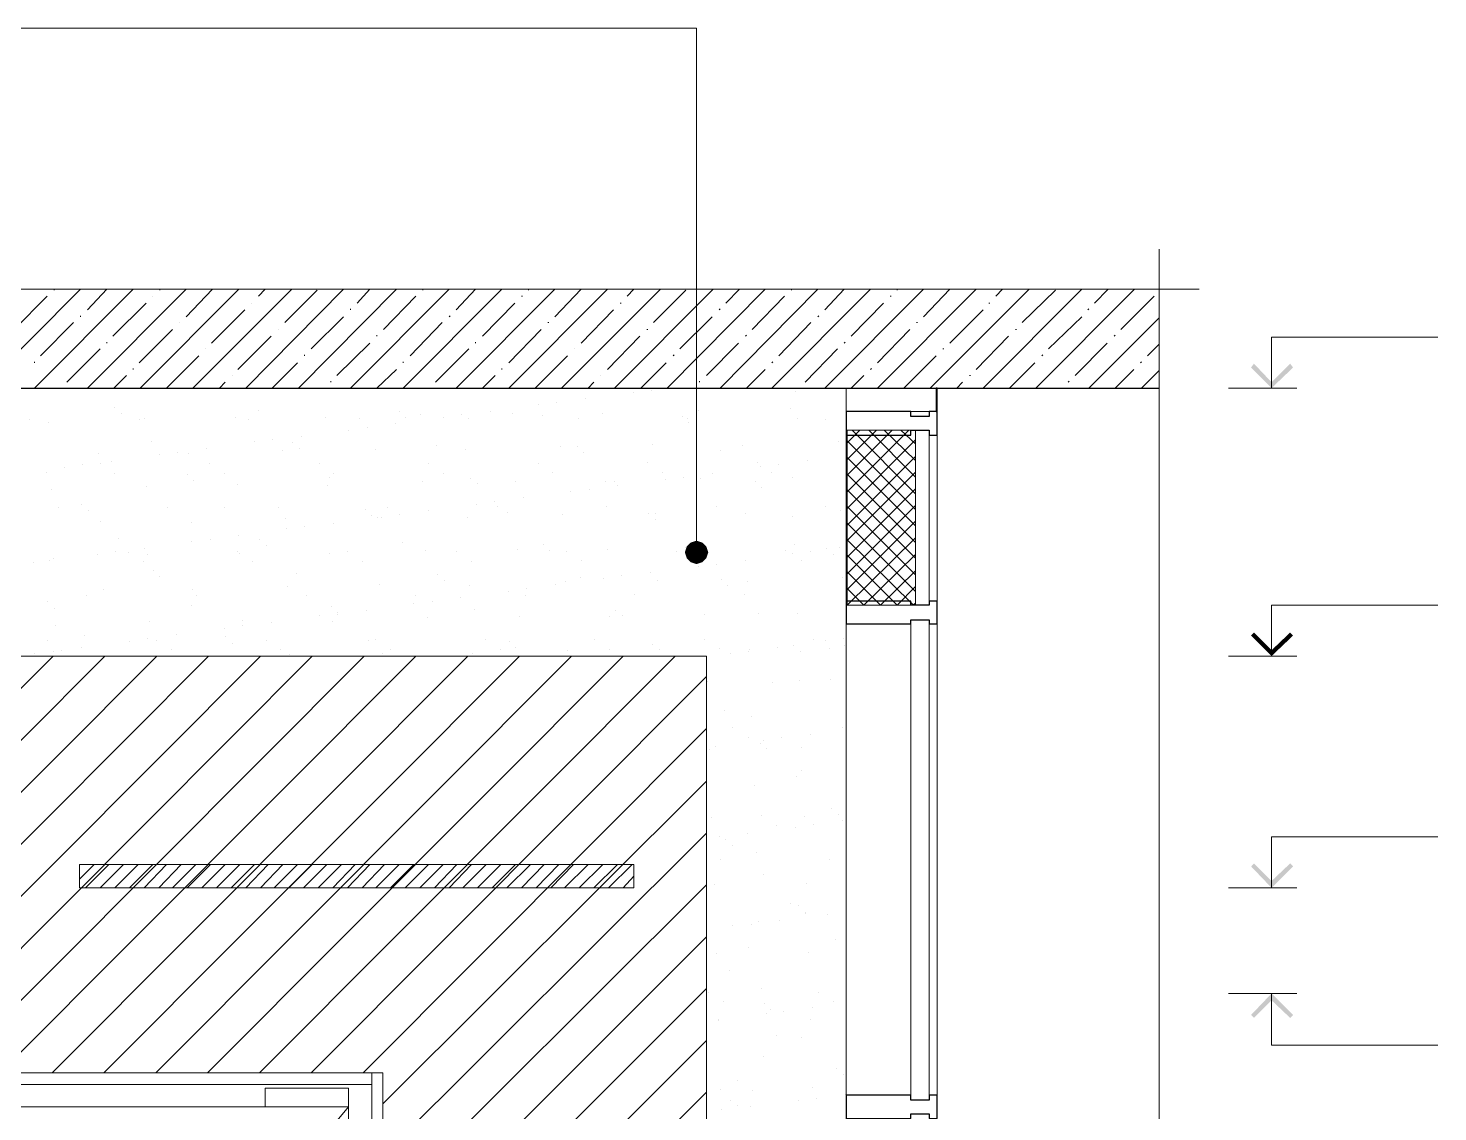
# Model space of a CAD drawing. Header units: millimetres. Extents: x -356862 to 418287, y 0 to 839748.
# Drawn here: x 384501 to 387622, y 762647 to 765046 of the extents above; entities that cross this region are included whole.
import ezdxf

# ---------------------------------------------------------------- set-up
doc = ezdxf.new("R2010")
doc.units = ezdxf.units.MM
doc.layers.add('PDF _Геометрия', color=7, linetype='Continuous', true_color=0xbababa)
doc.layers.add('PDF _Сплошная заливка', color=7, linetype='Continuous', true_color=0xf50000)

msp = doc.modelspace()

# ---------------------------------------------------------------- linework, layer by layer
at = {"layer": 'PDF _Геометрия', "color": 251, "lineweight": 20, "true_color": 0x545454}
msp.add_lwpolyline([(385981.1526, 763911.3212), (385981.1526, 763935.1357), (385981.1526, 765045.7542), (385885.8948, 765045.7542), (380241.8742, 765045.7542)], dxfattribs=at)
at = {"layer": 'PDF _Геометрия', "color": 7, "lineweight": 5}
for points in [[(387093.9361, 764467.713), (387005.1732, 764467.713), (379546.9257, 764467.713), (379510.1216, 764614.9295), (379436.5134, 764318.3315), (379399.7093, 764467.713), (371939.2969, 764467.713), (371850.534, 764467.713)], [(387005.1732, 764556.4759), (387005.1732, 764467.713), (387005.1732, 762242.146), (386857.9567, 762205.3419), (387154.5546, 762131.7336), (387005.1732, 762092.7645), (387005.1732, 759869.3625), (387005.1732, 759780.5996)]]:
    msp.add_lwpolyline(points, dxfattribs=at)
at = {"layer": 'PDF _Геометрия', "color": 7, "lineweight": 30}
msp.add_lwpolyline([(372246.7196, 764467.713), (372246.7196, 764249.0532), (387005.1732, 764249.0532)], dxfattribs=at)
at = {"layer": 'PDF _Геометрия', "color": 8, "lineweight": 9, "true_color": 0x808080}
for points in [[(384398.5752, 764249.0532), (384617.235, 764467.713)], [(384515.4824, 764249.0532), (384734.1422, 764467.713)], [(384558.7814, 764465.548), (384558.7814, 764467.713)], [(384632.3897, 764249.0532), (384851.0495, 764467.713)], [(384632.3897, 764422.2491), (384675.6886, 764467.713)], [(384749.2969, 764249.0532), (384967.9567, 764467.713)], [(384792.5959, 764465.548), (384792.5959, 764467.713)], [(384851.0495, 764407.0944), (384909.5031, 764467.713)], [(384866.2041, 764249.0532), (385084.8639, 764467.713)], [(384983.1113, 764249.0532), (385199.6062, 764467.713)], [(385011.2556, 764452.5584), (385026.4103, 764467.713)], [(385069.7093, 764394.1047), (385141.1526, 764465.548)], [(385100.0185, 764249.0532), (385316.5134, 764467.713)], [(385214.7608, 764249.0532), (385433.4206, 764467.713)], [(385229.9154, 764437.4037), (385258.0598, 764467.713)], [(385331.668, 764249.0532), (385550.3278, 764467.713)], [(385374.967, 764465.548), (385374.967, 764467.713)], [(385448.5752, 764249.0532), (385667.235, 764467.713)], [(385448.5752, 764422.2491), (385491.8742, 764467.713)], [(385565.4824, 764249.0532), (385784.1422, 764467.713)], [(385608.7814, 764465.548), (385608.7814, 764467.713)], [(385667.235, 764407.0944), (385725.6886, 764467.713)], [(385682.3897, 764249.0532), (385901.0495, 764467.713)], [(385799.2969, 764249.0532), (386017.9567, 764467.713)], [(385827.4412, 764452.5584), (385842.5959, 764467.713)], [(385885.8948, 764394.1047), (385957.3381, 764465.548)], [(385916.2041, 764249.0532), (386132.6989, 764467.713)], [(386033.1113, 764249.0532), (386249.6062, 764467.713)], [(386046.101, 764437.4037), (386076.4103, 764467.713)], [(386147.8536, 764249.0532), (386366.5134, 764467.713)], [(386191.1526, 764465.548), (386191.1526, 764467.713)], [(386264.7608, 764249.0532), (386483.4206, 764467.713)], [(386264.7608, 764422.2491), (386308.0598, 764467.713)], [(386381.668, 764249.0532), (386600.3278, 764467.713)], [(386424.967, 764465.548), (386424.967, 764467.713)], [(386483.4206, 764407.0944), (386541.8742, 764467.713)], [(386498.5752, 764249.0532), (386717.235, 764467.713)], [(386615.4824, 764249.0532), (386834.1422, 764467.713)], [(386643.6268, 764452.5584), (386658.7814, 764467.713)], [(386702.0804, 764394.1047), (386775.6886, 764465.548)], [(386732.3897, 764249.0532), (386951.0495, 764467.713)], [(386862.2866, 764437.4037), (386892.5959, 764467.713)], [(384470.0185, 764378.9501), (384543.6268, 764452.5584)], [(384688.6783, 764363.7955), (384762.2866, 764437.4037)], [(384777.4412, 764452.5584), (384777.4412, 764452.5584)], [(384996.101, 764437.4037), (384996.101, 764437.4037)], [(385288.369, 764378.9501), (385359.8123, 764452.5584)], [(385507.0288, 764363.7955), (385578.4721, 764437.4037)], [(385593.6268, 764452.5584), (385595.7917, 764452.5584)], [(385812.2866, 764437.4037), (385814.4515, 764437.4037)], [(386104.5546, 764378.9501), (386175.9979, 764452.5584)], [(386323.2144, 764363.7955), (386394.6577, 764437.4037)], [(386409.8123, 764452.5584), (386411.9773, 764452.5584)], [(386628.4721, 764437.4037), (386630.6371, 764437.4037)], [(386920.7402, 764378.9501), (386994.3484, 764452.5584)], [(384617.235, 764407.0944), (384617.235, 764409.2594)], [(384907.3381, 764348.6408), (384980.9464, 764422.2491)], [(385128.1629, 764335.6511), (385199.6062, 764407.0944)], [(385214.7608, 764422.2491), (385214.7608, 764424.414)], [(385433.4206, 764407.0944), (385435.5855, 764409.2594)], [(385725.6886, 764348.6408), (385797.1319, 764422.2491)], [(385944.3484, 764335.6511), (386015.7917, 764407.0944)], [(386030.9464, 764422.2491), (386033.1113, 764424.414)], [(386249.6062, 764407.0944), (386251.7711, 764409.2594)], [(386541.8742, 764348.6408), (386615.4824, 764422.2491)], [(386760.534, 764335.6511), (386834.1422, 764407.0944)], [(386847.1319, 764422.2491), (386849.2969, 764424.414)], [(386849.2969, 764249.0532), (387005.1732, 764404.9295)], [(384528.4721, 764320.4965), (384602.0804, 764394.1047)], [(384747.1319, 764305.3419), (384820.7402, 764378.9501)], [(384835.8948, 764394.1047), (384835.8948, 764394.1047)], [(385054.5546, 764378.9501), (385054.5546, 764378.9501)], [(385346.8227, 764320.4965), (385418.266, 764394.1047)], [(385565.4824, 764305.3419), (385636.9257, 764378.9501)], [(385652.0804, 764394.1047), (385654.2453, 764394.1047)], [(385870.7402, 764378.9501), (385872.9051, 764378.9501)], [(386163.0082, 764320.4965), (386234.4515, 764394.1047)], [(386381.668, 764305.3419), (386453.1113, 764378.9501)], [(386468.266, 764394.1047), (386470.4309, 764394.1047)], [(386686.9257, 764378.9501), (386689.0907, 764378.9501)], [(384675.6886, 764348.6408), (384675.6886, 764350.8058)], [(384965.7917, 764290.1872), (385039.4, 764363.7955)], [(385184.4515, 764277.1975), (385258.0598, 764348.6408)], [(385273.2144, 764363.7955), (385273.2144, 764365.9604)], [(385491.8742, 764348.6408), (385491.8742, 764350.8058)], [(385784.1422, 764290.1872), (385855.5855, 764363.7955)], [(386002.802, 764277.1975), (386074.2453, 764348.6408)], [(386089.4, 764363.7955), (386091.5649, 764365.9604)], [(386308.0598, 764348.6408), (386310.2247, 764350.8058)], [(386600.3278, 764290.1872), (386671.7711, 764363.7955)], [(386818.9876, 764277.1975), (386890.4309, 764348.6408)], [(386905.5855, 764363.7955), (386907.7505, 764365.9604)], [(386979.1938, 764320.4965), (387005.1732, 764346.4759)], [(384586.9257, 764262.0429), (384660.534, 764335.6511)], [(384807.7505, 764249.0532), (384879.1938, 764320.4965)], [(384894.3484, 764335.6511), (384894.3484, 764335.6511)], [(385113.0082, 764320.4965), (385113.0082, 764322.6614)], [(385403.1113, 764262.0429), (385476.7196, 764335.6511)], [(385623.9361, 764249.0532), (385695.3794, 764320.4965)], [(385710.534, 764335.6511), (385710.534, 764335.6511)], [(385929.1938, 764320.4965), (385931.3587, 764322.6614)], [(386221.4618, 764262.0429), (386292.9051, 764335.6511)], [(386440.1216, 764249.0532), (386511.5649, 764320.4965)], [(386526.7196, 764335.6511), (386528.8845, 764335.6511)], [(386745.3794, 764320.4965), (386747.5443, 764322.6614)], [(384515.4824, 764305.3419), (384515.4824, 764307.5068)], [(384734.1422, 764290.1872), (384734.1422, 764292.3522)], [(385041.5649, 764249.0532), (385097.8536, 764305.3419)], [(385273.2144, 764249.0532), (385316.5134, 764290.1872)], [(385331.668, 764305.3419), (385331.668, 764307.5068)], [(385550.3278, 764290.1872), (385550.3278, 764292.3522)], [(385857.7505, 764249.0532), (385914.0391, 764305.3419)], [(386091.5649, 764249.0532), (386132.6989, 764290.1872)], [(386147.8536, 764305.3419), (386150.0185, 764307.5068)], [(386366.5134, 764290.1872), (386368.6783, 764292.3522)], [(386673.9361, 764249.0532), (386730.2247, 764305.3419)], [(386907.7505, 764249.0532), (386948.8845, 764290.1872)], [(386964.0391, 764305.3419), (386966.2041, 764307.5068)], [(386966.2041, 764249.0532), (387005.1732, 764288.0223)], [(384573.9361, 764249.0532), (384573.9361, 764249.0532)], [(384690.8433, 764249.0532), (384718.9876, 764277.1975)], [(384924.6577, 764249.0532), (384937.6474, 764262.0429)], [(384952.802, 764277.1975), (384952.802, 764277.1975)], [(385171.4618, 764262.0429), (385171.4618, 764264.2078)], [(385390.1216, 764249.0532), (385390.1216, 764249.0532)], [(385507.0288, 764249.0532), (385535.1732, 764277.1975)], [(385740.8433, 764249.0532), (385753.833, 764262.0429)], [(385768.9876, 764277.1975), (385768.9876, 764277.1975)], [(385987.6474, 764262.0429), (385987.6474, 764264.2078)], [(386206.3072, 764249.0532), (386206.3072, 764249.0532)], [(386323.2144, 764249.0532), (386351.3587, 764277.1975)], [(386557.0288, 764249.0532), (386570.0185, 764262.0429)], [(386585.1732, 764277.1975), (386587.3381, 764277.1975)], [(386803.833, 764262.0429), (386805.9979, 764264.2078)], [(386314.5546, 764127.8161), (386342.6989, 764155.9604)], [(386314.5546, 764091.012), (386379.5031, 764155.9604)], [(386314.5546, 764056.3728), (386414.1422, 764155.9604)], [(386314.5546, 764019.5687), (386450.9464, 764155.9604)], [(386466.101, 764015.2388), (386325.3794, 764155.9604)], [(386466.101, 764052.0429), (386362.1835, 764155.9604)], [(386466.101, 764088.847), (386396.8227, 764155.9604)], [(386466.101, 764125.6511), (386433.6268, 764155.9604)], [(386314.5546, 763982.7645), (386466.101, 764134.3109)], [(386466.101, 763980.5996), (386314.5546, 764132.146)], [(386314.5546, 763945.9604), (386466.101, 764097.5068)], [(386466.101, 763943.7955), (386314.5546, 764095.3419)], [(386314.5546, 763911.3212), (386466.101, 764062.8676)], [(386466.101, 763906.9913), (386314.5546, 764058.5377)], [(386314.5546, 763874.5171), (386466.101, 764026.0635)], [(386466.101, 763872.3522), (386314.5546, 764023.8986)], [(386314.5546, 763837.713), (386466.101, 763989.2594)], [(386466.101, 763835.548), (386314.5546, 763987.0944)], [(386314.5546, 763803.0738), (386466.101, 763954.6202)], [(386466.101, 763798.7439), (386314.5546, 763950.2903)], [(386314.5546, 763768.4346), (386466.101, 763917.8161)], [(386461.7711, 763768.4346), (386314.5546, 763913.4862)], [(386314.5546, 763805.2388), (386351.3587, 763768.4346), (386466.101, 763881.012)], [(386314.5546, 763878.847), (386424.967, 763768.4346), (386466.101, 763809.5687)], [(386314.5546, 763842.0429), (386388.1629, 763768.4346), (386466.101, 763844.2078)], [(386316.7196, 763768.4346), (386314.5546, 763770.5996)], [(386459.6062, 763768.4346), (386466.101, 763772.7645)]]:
    msp.add_lwpolyline(points, dxfattribs=at)
at = {"layer": 'PDF _Геометрия', "color": 112, "lineweight": 5, "true_color": 0x00b85c}
for points in [[(387254.1422, 764249.0532), (387254.1422, 764361.6305), (387622.1835, 764361.6305)], [(387158.8845, 764249.0532), (387310.4309, 764249.0532)], [(387254.1422, 763655.8573), (387254.1422, 763768.4346), (387622.1835, 763768.4346)], [(387158.8845, 763655.8573), (387310.4309, 763655.8573)], [(387254.1422, 763142.7645), (387254.1422, 763255.3419), (387622.1835, 763255.3419)], [(387158.8845, 763142.7645), (387310.4309, 763142.7645)], [(387158.8845, 762908.9501), (387310.4309, 762908.9501)], [(387254.1422, 762908.9501), (387254.1422, 762794.2078), (387622.1835, 762794.2078)]]:
    msp.add_lwpolyline(points, dxfattribs=at)
at = {"layer": 'PDF _Геометрия', "color": 24, "lineweight": 18, "true_color": 0xa12502}
msp.add_lwpolyline([(382385.1732, 764249.0532), (386312.3897, 764249.0532), (386312.3897, 760278.5377), (386002.802, 760278.5377), (386002.802, 763655.8573), (382385.1732, 763655.8573)], close=True, dxfattribs=at)
at = {"layer": 'PDF _Геометрия', "color": 7, "lineweight": 25}
for points in [[(386513.7299, 764197.0944), (386513.7299, 764249.0532), (386511.5649, 764249.0532), (386511.5649, 764197.0944)], [(386496.4103, 764197.0944), (386496.4103, 764186.2697), (386455.2763, 764186.2697), (386455.2763, 764197.0944), (386312.3897, 764197.0944), (386312.3897, 764145.1357), (386455.2763, 764145.1357), (386455.2763, 764155.9604), (386496.4103, 764155.9604), (386496.4103, 764145.1357), (386513.7299, 764145.1357), (386513.7299, 764197.0944)], [(386496.4103, 763777.0944), (386496.4103, 763768.4346), (386455.2763, 763768.4346), (386455.2763, 763777.0944), (386312.3897, 763777.0944), (386312.3897, 763727.3006), (386455.2763, 763727.3006), (386455.2763, 763735.9604), (386496.4103, 763735.9604), (386496.4103, 763727.3006), (386513.7299, 763727.3006), (386513.7299, 763777.0944)], [(386496.4103, 762683.7955), (386496.4103, 762672.9707), (386455.2763, 762672.9707), (386455.2763, 762683.7955), (386312.3897, 762683.7955), (386312.3897, 762631.8367), (386455.2763, 762631.8367), (386455.2763, 762642.6614), (386496.4103, 762642.6614), (386496.4103, 762631.8367), (386513.7299, 762631.8367), (386513.7299, 762683.7955)]]:
    msp.add_lwpolyline(points, close=True, dxfattribs=at)
at = {"layer": 'PDF _Геометрия', "color": 24, "lineweight": 18, "true_color": 0xa12502}
for points in [[(385671.5649, 764216.579), (385671.5649, 764216.579)], [(385734.3484, 764225.2388), (385734.3484, 764225.2388)], [(385840.4309, 764240.3934), (385840.4309, 764240.3934)], [(385881.5649, 764244.7233), (385881.5649, 764244.7233)], [(386199.8123, 764242.5584), (386199.8123, 764242.5584)], [(384693.0082, 764205.7542), (384693.0082, 764205.7542)], [(384708.1629, 764192.7645), (384708.1629, 764192.7645)], [(384961.4618, 764184.1047), (384961.4618, 764184.1047)], [(385011.2556, 764199.2594), (385011.2556, 764199.2594)], [(385160.6371, 764184.1047), (385160.6371, 764184.1047)], [(385323.0082, 764197.0944), (385323.0082, 764197.0944)], [(385335.9979, 764184.1047), (385335.9979, 764184.1047)], [(385370.6371, 764190.5996), (385370.6371, 764190.5996)], [(385420.4309, 764184.1047), (385420.4309, 764184.1047)], [(385461.5649, 764190.5996), (385461.5649, 764190.5996)], [(385524.3484, 764197.0944), (385524.3484, 764197.0944)], [(385574.1422, 764192.7645), (385574.1422, 764192.7645)], [(385630.4309, 764212.2491), (385630.4309, 764212.2491)], [(385639.0907, 764188.4346), (385639.0907, 764188.4346)], [(385773.3175, 764192.7645), (385773.3175, 764192.7645)], [(385950.8433, 764186.2697), (385950.8433, 764186.2697)], [(385985.4824, 764199.2594), (385985.4824, 764199.2594)], [(386188.9876, 764203.5893), (386188.9876, 764203.5893)], [(384504.6577, 764179.7748), (384504.6577, 764179.7748)], [(384545.7917, 764173.28), (384545.7917, 764173.28)], [(384747.1319, 764179.7748), (384747.1319, 764179.7748)], [(384757.9567, 764181.9398), (384757.9567, 764181.9398)], [(384989.6062, 764179.7748), (384989.6062, 764179.7748)], [(385210.4309, 764155.9604), (385210.4309, 764155.9604)], [(385234.2453, 764181.9398), (385234.2453, 764181.9398)], [(385251.5649, 764162.4553), (385251.5649, 764162.4553)], [(385314.3484, 764171.1151), (385314.3484, 764171.1151)], [(385476.7196, 764181.9398), (385476.7196, 764181.9398)], [(385719.1938, 764181.9398), (385719.1938, 764181.9398)], [(385961.668, 764181.9398), (385961.668, 764181.9398)], [(385963.833, 764173.28), (385963.833, 764173.28)], [(386204.1422, 764181.9398), (386204.1422, 764181.9398)], [(386266.9257, 764179.7748), (386266.9257, 764179.7748)], [(384775.2763, 764129.981), (384775.2763, 764129.981)], [(385002.5959, 764129.981), (385002.5959, 764129.981)], [(385041.5649, 764134.3109), (385041.5649, 764134.3109)], [(385087.0288, 764127.8161), (385087.0288, 764127.8161)], [(385106.5134, 764142.9707), (385106.5134, 764142.9707)], [(385405.2763, 764121.3212), (385405.2763, 764121.3212)], [(385883.7299, 764123.4862), (385883.7299, 764123.4862)], [(386082.9051, 764121.3212), (386082.9051, 764121.3212)], [(386295.0701, 764129.981), (386295.0701, 764129.981)], [(384656.2041, 764104.0017), (384656.2041, 764104.0017)], [(384792.5959, 764101.8367), (384792.5959, 764101.8367)], [(384831.5649, 764106.1666), (384831.5649, 764106.1666)], [(384855.3794, 764104.0017), (384855.3794, 764104.0017)], [(384896.5134, 764114.8264), (384896.5134, 764114.8264)], [(385065.3794, 764110.4965), (385065.3794, 764110.4965)], [(385102.1835, 764114.8264), (385102.1835, 764114.8264)], [(385271.0495, 764112.6614), (385271.0495, 764112.6614)], [(385470.2247, 764112.6614), (385470.2247, 764112.6614)], [(385680.2247, 764119.1563), (385680.2247, 764119.1563)], [(385717.0288, 764119.1563), (385717.0288, 764119.1563)], [(385730.0185, 764106.1666), (385730.0185, 764106.1666)], [(386033.1113, 764110.4965), (386033.1113, 764110.4965)], [(384541.4618, 764062.8676), (384541.4618, 764062.8676)], [(384582.5959, 764073.6924), (384582.5959, 764073.6924)], [(384621.5649, 764080.1872), (384621.5649, 764080.1872)], [(384660.534, 764082.3522), (384660.534, 764082.3522)], [(384686.5134, 764086.6821), (384686.5134, 764086.6821)], [(384693.0082, 764060.7027), (384693.0082, 764060.7027)], [(384903.0082, 764082.3522), (384903.0082, 764082.3522)], [(384935.4824, 764060.7027), (384935.4824, 764060.7027)], [(385145.4824, 764082.3522), (385145.4824, 764082.3522)], [(385177.9567, 764060.7027), (385177.9567, 764060.7027)], [(385387.9567, 764082.3522), (385387.9567, 764082.3522)], [(385420.4309, 764060.7027), (385420.4309, 764060.7027)], [(385630.4309, 764082.3522), (385630.4309, 764082.3522)], [(385662.9051, 764062.8676), (385662.9051, 764062.8676)], [(385872.9051, 764084.5171), (385872.9051, 764084.5171)], [(385905.3794, 764062.8676), (385905.3794, 764062.8676)], [(386015.7917, 764060.7027), (386015.7917, 764060.7027)], [(386115.3794, 764084.5171), (386115.3794, 764084.5171)], [(386121.8742, 764075.8573), (386121.8742, 764075.8573)], [(386147.8536, 764062.8676), (386147.8536, 764062.8676)], [(386163.0082, 764080.1872), (386163.0082, 764080.1872)], [(386225.7917, 764088.847), (386225.7917, 764088.847)], [(384762.2866, 764030.3934), (384762.2866, 764030.3934)], [(384853.2144, 764058.5377), (384853.2144, 764058.5377)], [(384868.369, 764045.548), (384868.369, 764045.548)], [(384965.7917, 764034.7233), (384965.7917, 764034.7233)], [(385164.967, 764032.5584), (385164.967, 764032.5584)], [(385169.2969, 764052.0429), (385169.2969, 764052.0429)], [(385374.967, 764041.2181), (385374.967, 764041.2181)], [(385481.0495, 764049.8779), (385481.0495, 764049.8779)], [(385496.2041, 764036.8882), (385496.2041, 764036.8882)], [(385580.6371, 764043.3831), (385580.6371, 764043.3831)], [(385779.8123, 764041.2181), (385779.8123, 764041.2181)], [(385799.2969, 764043.3831), (385799.2969, 764043.3831)], [(385805.7917, 764032.5584), (385805.7917, 764032.5584)], [(385911.8742, 764047.713), (385911.8742, 764047.713)], [(385953.0082, 764052.0429), (385953.0082, 764052.0429)], [(385989.8123, 764049.8779), (385989.8123, 764049.8779)], [(386111.0495, 764041.2181), (386111.0495, 764041.2181)], [(386124.0391, 764028.2285), (386124.0391, 764028.2285)], [(386193.3175, 764052.0429), (386193.3175, 764052.0429)], [(384552.2866, 764023.8986), (384552.2866, 764023.8986)], [(385533.0082, 763997.9192), (385533.0082, 763997.9192)], [(385597.9567, 764006.579), (385597.9567, 764006.579)], [(385701.8742, 764019.5687), (385701.8742, 764019.5687)], [(385743.0082, 764023.8986), (385743.0082, 764023.8986)], [(384567.4412, 763984.9295), (384567.4412, 763984.9295)], [(384619.4, 763991.4243), (384619.4, 763991.4243)], [(384634.5546, 763978.4346), (384634.5546, 763978.4346)], [(384809.9154, 763984.9295), (384809.9154, 763984.9295)], [(384935.4824, 763984.9295), (384935.4824, 763984.9295)], [(385054.5546, 763984.9295), (385054.5546, 763984.9295)], [(385247.235, 763980.5996), (385247.235, 763980.5996)], [(385262.3897, 763967.6099), (385262.3897, 763967.6099)], [(385297.0288, 763984.9295), (385297.0288, 763984.9295)], [(385323.0082, 763969.7748), (385323.0082, 763969.7748)], [(385387.9567, 763978.4346), (385387.9567, 763978.4346)], [(385494.0391, 763991.4243), (385494.0391, 763991.4243)], [(385539.5031, 763987.0944), (385539.5031, 763987.0944)], [(385563.3175, 763974.1047), (385563.3175, 763974.1047)], [(385684.5546, 763969.7748), (385684.5546, 763969.7748)], [(385781.9773, 763987.0944), (385781.9773, 763987.0944)], [(385875.0701, 763971.9398), (385875.0701, 763971.9398)], [(385890.2247, 763971.9398), (385890.2247, 763971.9398)], [(386024.4515, 763987.0944), (386024.4515, 763987.0944)], [(386089.4, 763971.9398), (386089.4, 763971.9398)], [(386193.3175, 763965.445), (386193.3175, 763965.445)], [(386266.9257, 763987.0944), (386266.9257, 763987.0944)], [(386299.4, 763978.4346), (386299.4, 763978.4346)], [(384660.534, 763954.6202), (384660.534, 763954.6202)], [(384861.8742, 763952.4553), (384861.8742, 763952.4553)], [(385071.8742, 763961.1151), (385071.8742, 763961.1151)], [(385074.0391, 763937.3006), (385074.0391, 763937.3006)], [(385113.0082, 763941.6305), (385113.0082, 763941.6305)], [(385177.9567, 763950.2903), (385177.9567, 763950.2903)], [(385275.3794, 763963.28), (385275.3794, 763963.28)], [(385284.0391, 763963.28), (385284.0391, 763963.28)], [(385474.5546, 763963.28), (385474.5546, 763963.28)], [(385890.2247, 763958.9501), (385890.2247, 763958.9501)], [(384701.668, 763915.6511), (384701.668, 763915.6511)], [(384864.0391, 763909.1563), (384864.0391, 763909.1563)], [(384905.1732, 763913.4862), (384905.1732, 763913.4862)], [(384967.9567, 763922.146), (384967.9567, 763922.146)], [(385013.4206, 763913.4862), (385013.4206, 763913.4862)], [(385329.5031, 763906.9913), (385329.5031, 763906.9913)], [(384556.6165, 763872.3522), (384556.6165, 763872.3522)], [(384654.0391, 763881.012), (384654.0391, 763881.012)], [(384695.1732, 763887.5068), (384695.1732, 763887.5068)], [(384723.3175, 763885.3419), (384723.3175, 763885.3419)], [(384757.9567, 763894.0017), (384757.9567, 763894.0017)], [(384766.6165, 763881.012), (384766.6165, 763881.012)], [(384965.7917, 763887.5068), (384965.7917, 763887.5068)], [(384970.1216, 763883.1769), (384970.1216, 763883.1769)], [(385028.5752, 763900.4965), (385028.5752, 763900.4965)], [(385169.2969, 763883.1769), (385169.2969, 763883.1769)], [(385208.266, 763887.5068), (385208.266, 763887.5068)], [(385381.4618, 763889.6718), (385381.4618, 763889.6718)], [(385450.7402, 763887.5068), (385450.7402, 763887.5068)], [(385584.967, 763891.8367), (385584.967, 763891.8367)], [(385641.2556, 763902.6614), (385641.2556, 763902.6614)], [(385656.4103, 763889.6718), (385656.4103, 763889.6718)], [(385693.2144, 763887.5068), (385693.2144, 763887.5068)], [(385784.1422, 763891.8367), (385784.1422, 763891.8367)], [(385935.6886, 763887.5068), (385935.6886, 763887.5068)], [(385957.3381, 763896.1666), (385957.3381, 763896.1666)], [(385994.1422, 763900.4965), (385994.1422, 763900.4965)], [(386178.1629, 763889.6718), (386178.1629, 763889.6718)], [(386193.3175, 763883.1769), (386193.3175, 763883.1769)], [(386197.6474, 763902.6614), (386197.6474, 763902.6614)], [(386234.4515, 763887.5068), (386234.4515, 763887.5068)], [(386269.0907, 763894.0017), (386269.0907, 763894.0017)], [(386284.2453, 763881.012), (386284.2453, 763881.012)], [(386297.235, 763896.1666), (386297.235, 763896.1666)], [(384513.3175, 763863.6924), (384513.3175, 763863.6924)], [(384547.9567, 763868.0223), (384547.9567, 763868.0223)], [(384755.7917, 763865.8573), (384755.7917, 763865.8573)], [(384779.6062, 763844.2078), (384779.6062, 763844.2078)], [(384998.266, 763865.8573), (384998.266, 763865.8573)], [(385240.7402, 763865.8573), (385240.7402, 763865.8573)], [(385483.2144, 763865.8573), (385483.2144, 763865.8573)], [(385725.6886, 763868.0223), (385725.6886, 763868.0223)], [(385968.1629, 763868.0223), (385968.1629, 763868.0223)], [(385985.4824, 763855.0326), (385985.4824, 763855.0326)], [(386024.4515, 763859.3625), (386024.4515, 763859.3625)], [(386089.4, 763868.0223), (386089.4, 763868.0223)], [(386212.802, 763868.0223), (386212.802, 763868.0223)], [(384792.5959, 763831.2181), (384792.5959, 763831.2181)], [(385076.2041, 763809.5687), (385076.2041, 763809.5687)], [(385095.6886, 763837.713), (385095.6886, 763837.713)], [(385279.7093, 763813.8986), (385279.7093, 763813.8986)], [(385407.4412, 763835.548), (385407.4412, 763835.548)], [(385422.5959, 763822.5584), (385422.5959, 763822.5584)], [(385478.8845, 763811.7336), (385478.8845, 763811.7336)], [(385669.4, 763813.8986), (385669.4, 763813.8986)], [(385691.0495, 763820.3934), (385691.0495, 763820.3934)], [(385723.5237, 763829.0532), (385723.5237, 763829.0532)], [(385775.4824, 763826.8882), (385775.4824, 763826.8882)], [(385814.4515, 763833.3831), (385814.4515, 763833.3831)], [(385879.4, 763839.8779), (385879.4, 763839.8779)], [(385894.5546, 763822.5584), (385894.5546, 763822.5584)], [(386035.2763, 763824.7233), (386035.2763, 763824.7233)], [(386050.4309, 763811.7336), (386050.4309, 763811.7336)], [(386093.7299, 763820.3934), (386093.7299, 763820.3934)], [(386303.7299, 763829.0532), (386303.7299, 763829.0532)], [(384630.2247, 763790.0841), (384630.2247, 763790.0841)], [(384667.0288, 763803.0738), (384667.0288, 763803.0738)], [(384866.2041, 763803.0738), (384866.2041, 763803.0738)], [(384874.8639, 763790.0841), (384874.8639, 763790.0841)], [(385117.3381, 763790.0841), (385117.3381, 763790.0841)], [(385359.8123, 763790.0841), (385359.8123, 763790.0841)], [(385459.4, 763785.7542), (385459.4, 763785.7542)], [(385565.4824, 763798.7439), (385565.4824, 763798.7439)], [(385602.2866, 763790.0841), (385602.2866, 763790.0841)], [(385604.4515, 763805.2388), (385604.4515, 763805.2388)], [(385844.7608, 763792.2491), (385844.7608, 763792.2491)], [(386087.235, 763792.2491), (386087.235, 763792.2491)], [(384543.6268, 763777.0944), (384543.6268, 763777.0944)], [(384558.7814, 763761.9398), (384558.7814, 763761.9398)], [(384861.8742, 763768.4346), (384861.8742, 763768.4346)], [(385173.6268, 763766.2697), (385173.6268, 763766.2697)], [(385186.6165, 763753.28), (385186.6165, 763753.28)], [(385186.6165, 763748.9501), (385186.6165, 763748.9501)], [(385249.4, 763757.6099), (385249.4, 763757.6099)], [(385355.4824, 763772.7645), (385355.4824, 763772.7645)], [(385396.6165, 763777.0944), (385396.6165, 763777.0944)], [(385489.7093, 763759.7748), (385489.7093, 763759.7748)], [(385801.4618, 763757.6099), (385801.4618, 763757.6099)], [(385998.4721, 763748.9501), (385998.4721, 763748.9501)], [(386117.5443, 763751.1151), (386117.5443, 763751.1151)], [(386204.1422, 763751.1151), (386204.1422, 763751.1151)], [(384560.9464, 763722.9707), (384560.9464, 763722.9707)], [(384770.9464, 763731.6305), (384770.9464, 763731.6305)], [(384935.4824, 763716.4759), (384935.4824, 763716.4759)], [(384976.6165, 763733.7955), (384976.6165, 763733.7955)], [(384976.6165, 763722.9707), (384976.6165, 763722.9707)], [(385039.4, 763729.4656), (385039.4, 763729.4656)], [(385145.4824, 763744.6202), (385145.4824, 763744.6202)], [(385175.7917, 763731.6305), (385175.7917, 763731.6305)], [(385385.7917, 763740.2903), (385385.7917, 763740.2903)], [(385589.2969, 763742.4553), (385589.2969, 763742.4553)], [(385788.4721, 763742.4553), (385788.4721, 763742.4553)], [(385816.6165, 763744.6202), (385816.6165, 763744.6202)], [(384543.6268, 763690.4965), (384543.6268, 763690.4965)], [(384625.8948, 763701.3212), (384625.8948, 763701.3212)], [(384725.4824, 763688.3315), (384725.4824, 763688.3315)], [(384766.6165, 763694.8264), (384766.6165, 763694.8264)], [(384786.101, 763690.4965), (384786.101, 763690.4965)], [(384829.4, 763703.4862), (384829.4, 763703.4862)], [(384937.6474, 763699.1563), (384937.6474, 763699.1563)], [(385028.5752, 763690.4965), (385028.5752, 763690.4965)], [(385255.8948, 763690.4965), (385255.8948, 763690.4965)], [(385271.0495, 763692.6614), (385271.0495, 763692.6614)], [(385513.5237, 763692.6614), (385513.5237, 763692.6614)], [(385567.6474, 763688.3315), (385567.6474, 763688.3315)], [(385755.9979, 763692.6614), (385755.9979, 763692.6614)], [(385998.4721, 763692.6614), (385998.4721, 763692.6614)], [(386240.9464, 763692.6614), (386240.9464, 763692.6614)], [(386266.9257, 763690.4965), (386266.9257, 763690.4965)], [(386305.8948, 763694.8264), (386305.8948, 763694.8264)], [(384515.4824, 763662.3522), (384515.4824, 763662.3522)], [(384556.6165, 763666.6821), (384556.6165, 763666.6821)], [(384576.101, 763668.847), (384576.101, 763668.847)], [(384619.4, 763675.3419), (384619.4, 763675.3419)], [(384818.5752, 763671.012), (384818.5752, 763671.012)], [(384952.802, 763684.0017), (384952.802, 763684.0017)], [(385061.0495, 763671.012), (385061.0495, 763671.012)], [(385080.534, 763660.1872), (385080.534, 763660.1872)], [(385286.2041, 763662.3522), (385286.2041, 763662.3522)], [(385303.5237, 763671.012), (385303.5237, 763671.012)], [(385485.3794, 763662.3522), (385485.3794, 763662.3522)], [(385545.9979, 763671.012), (385545.9979, 763671.012)], [(385580.6371, 763675.3419), (385580.6371, 763675.3419)], [(385695.3794, 763668.847), (385695.3794, 763668.847)], [(385788.4721, 763671.012), (385788.4721, 763671.012)], [(385883.7299, 763681.8367), (385883.7299, 763681.8367)], [(385898.8845, 763671.012), (385898.8845, 763671.012)], [(386030.9464, 763673.1769), (386030.9464, 763673.1769)], [(386056.9257, 763662.3522), (386056.9257, 763662.3522)], [(386095.8948, 763666.6821), (386095.8948, 763666.6821)], [(386098.0598, 763671.012), (386098.0598, 763671.012)], [(386160.8433, 763675.3419), (386160.8433, 763675.3419)], [(386195.4824, 763679.6718), (386195.4824, 763679.6718)], [(386210.6371, 763666.6821), (386210.6371, 763666.6821)], [(386275.5855, 763673.1769), (386275.5855, 763673.1769)], [(386308.0598, 763679.6718), (386308.0598, 763679.6718)], [(386004.967, 763599.5687), (386004.967, 763599.5687)], [(386150.0185, 763597.4037), (386150.0185, 763597.4037)], [(386208.4721, 763601.7336), (386208.4721, 763601.7336)], [(386277.7505, 763603.8986), (386277.7505, 763603.8986)], [(386043.9361, 763534.6202), (386043.9361, 763534.6202)], [(386061.2556, 763497.8161), (386061.2556, 763497.8161)], [(386102.3897, 763521.6305), (386102.3897, 763521.6305)], [(386303.7299, 763497.8161), (386303.7299, 763497.8161)], [(386095.8948, 763476.1666), (386095.8948, 763476.1666)], [(386128.369, 763469.6718), (386128.369, 763469.6718)], [(386169.5031, 763476.1666), (386169.5031, 763476.1666)], [(386232.2866, 763482.6614), (386232.2866, 763482.6614)], [(386009.2969, 763448.0223), (386009.2969, 763448.0223)], [(386022.2866, 763456.6821), (386022.2866, 763456.6821)], [(386121.8742, 763463.1769), (386121.8742, 763463.1769)], [(386134.8639, 763450.1872), (386134.8639, 763450.1872)], [(386212.802, 763452.3522), (386212.802, 763452.3522)], [(386201.9773, 763389.5687), (386201.9773, 763389.5687)], [(386212.802, 763402.5584), (386212.802, 763402.5584)], [(386108.8845, 763370.0841), (386108.8845, 763370.0841)], [(386279.9154, 763318.1254), (386279.9154, 763318.1254)], [(386013.6268, 763298.6408), (386013.6268, 763298.6408)], [(386124.0391, 763302.9707), (386124.0391, 763302.9707)], [(386158.6783, 763281.3212), (386158.6783, 763281.3212)], [(386219.2969, 763300.8058), (386219.2969, 763300.8058)], [(386240.9464, 763283.4862), (386240.9464, 763283.4862)], [(386295.0701, 763305.1357), (386295.0701, 763305.1357)], [(386303.7299, 763292.146), (386303.7299, 763292.146)], [(386030.9464, 763255.3419), (386030.9464, 763255.3419)], [(386046.101, 763248.847), (386046.101, 763248.847)], [(386093.7299, 763264.0017), (386093.7299, 763264.0017)], [(386199.8123, 763276.9913), (386199.8123, 763276.9913)], [(386061.2556, 763235.8573), (386061.2556, 763235.8573)], [(386113.2144, 763220.7027), (386113.2144, 763220.7027)], [(386033.1113, 763205.548), (386033.1113, 763205.548)], [(386275.5855, 763205.548), (386275.5855, 763205.548)], [(386128.369, 763173.0738), (386128.369, 763173.0738)], [(386020.1216, 763149.2594), (386020.1216, 763149.2594)], [(386223.6268, 763151.4243), (386223.6268, 763151.4243)], [(386188.9876, 763108.1254), (386188.9876, 763108.1254)], [(386206.3072, 763103.7955), (386206.3072, 763103.7955)], [(386102.3897, 763062.6614), (386102.3897, 763062.6614)], [(386117.5443, 763069.1563), (386117.5443, 763069.1563)], [(386165.1732, 763071.3212), (386165.1732, 763071.3212)], [(386221.4618, 763088.6408), (386221.4618, 763088.6408)], [(386221.4618, 763086.4759), (386221.4618, 763086.4759)], [(386271.2556, 763084.3109), (386271.2556, 763084.3109)], [(386312.3897, 763090.8058), (386312.3897, 763090.8058)], [(386061.2556, 763058.3315), (386061.2556, 763058.3315)], [(386095.8948, 763010.7027), (386095.8948, 763010.7027)], [(386227.9567, 762999.8779), (386227.9567, 762999.8779)], [(386288.5752, 763028.0223), (386288.5752, 763028.0223)], [(386024.4515, 762997.713), (386024.4515, 762997.713)], [(386054.7608, 762958.7439), (386054.7608, 762958.7439)], [(386007.1319, 762911.1151), (386007.1319, 762911.1151)], [(386124.0391, 762919.7748), (386124.0391, 762919.7748)], [(386251.7711, 762911.1151), (386251.7711, 762911.1151)], [(386041.7711, 762891.6305), (386041.7711, 762891.6305)], [(386130.534, 762887.3006), (386130.534, 762887.3006)], [(386145.6886, 762874.3109), (386145.6886, 762874.3109)], [(386238.7814, 762878.6408), (386238.7814, 762878.6408)], [(386284.2453, 762891.6305), (386284.2453, 762891.6305)], [(386028.7814, 762850.4965), (386028.7814, 762850.4965)], [(386028.7814, 762848.3315), (386028.7814, 762848.3315)], [(386134.8639, 762865.6511), (386134.8639, 762865.6511)], [(386173.833, 762869.981), (386173.833, 762869.981)], [(386232.2866, 762850.4965), (386232.2866, 762850.4965)], [(386158.6783, 762815.8573), (386158.6783, 762815.8573)], [(386212.802, 762811.5274), (386212.802, 762811.5274)], [(386128.369, 762770.3934), (386128.369, 762770.3934)], [(386290.7402, 762742.2491), (386290.7402, 762742.2491)], [(386305.8948, 762729.2594), (386305.8948, 762729.2594)], [(386033.1113, 762696.7852), (386033.1113, 762696.7852)], [(386072.0804, 762716.2697), (386072.0804, 762716.2697)], [(386104.5546, 762694.6202), (386104.5546, 762694.6202)], [(386238.7814, 762701.1151), (386238.7814, 762701.1151)], [(386310.2247, 762685.9604), (386310.2247, 762685.9604)], [(386056.9257, 762672.9707), (386056.9257, 762672.9707)], [(386072.0804, 762659.981), (386072.0804, 762659.981)], [(386100.2247, 762657.8161), (386100.2247, 762657.8161)], [(386206.3072, 762672.9707), (386206.3072, 762672.9707)], [(386247.4412, 762677.3006), (386247.4412, 762677.3006)], [(386037.4412, 762651.3212), (386037.4412, 762651.3212)]]:
    msp.add_lwpolyline(points, dxfattribs=at)
at = {"layer": 'PDF _Геометрия', "color": 7, "lineweight": 9}
for points in [[(386455.2763, 764197.0944), (386496.4103, 764197.0944)], [(386314.5546, 763768.4346), (386314.5546, 764155.9604)], [(386466.101, 763768.4346), (386466.101, 764155.9604)], [(386496.4103, 764145.1357), (386496.4103, 763777.0944)], [(386513.7299, 764145.1357), (386513.7299, 763777.0944)], [(386312.3897, 763727.3006), (386312.3897, 762683.7955)], [(386513.7299, 763727.3006), (386513.7299, 762683.7955)], [(382270.4309, 763489.1563), (382270.4309, 763655.8573), (386002.802, 763655.8573), (386002.802, 760278.5377), (382270.4309, 760278.5377), (382270.4309, 760443.0738)], [(383138.5752, 760278.5377), (383138.5752, 762733.5893), (385286.2041, 762733.5893), (385286.2041, 760278.5377)], [(385262.3897, 762707.6099), (385262.3897, 762733.5893)], [(383164.5546, 760278.5377), (383164.5546, 762707.6099), (385262.3897, 762707.6099), (385262.3897, 760278.5377)], [(384422.3897, 762657.8161), (385026.4103, 762657.8161)], [(385136.8227, 760369.4656), (385210.4309, 760278.5377), (385210.4309, 762657.8161), (385160.6371, 762597.1975)]]:
    msp.add_lwpolyline(points, dxfattribs=at)
at = {"layer": 'PDF _Геометрия', "color": 7, "lineweight": 13}
msp.add_lwpolyline([(386466.101, 763768.4346), (386466.101, 764155.9604), (386312.3897, 764155.9604), (386312.3897, 763768.4346)], close=True, dxfattribs=at)
at = {"layer": 'PDF _Геометрия', "color": 7, "lineweight": 9}
for points in [[(386455.2763, 763735.9604), (386455.2763, 762672.9707), (386496.4103, 762672.9707), (386496.4103, 763735.9604)], [(385210.4309, 762698.9501), (385026.4103, 762698.9501), (385026.4103, 762657.8161), (385210.4309, 762657.8161)]]:
    msp.add_lwpolyline(points, close=True, dxfattribs=at)
at = {"layer": 'PDF _Геометрия', "color": 112, "lineweight": 0, "true_color": 0x00b85c, "const_width": 9.3962}
msp.add_lwpolyline([(387298.5237, 763704.5687), (387254.1422, 763662.3522), (387211.9257, 763704.5687)], dxfattribs=at)
at = {"layer": 'PDF _Геометрия', "color": 171, "lineweight": 20, "true_color": 0x7f7fff}
for points in [[(383636.5134, 762733.5893), (384556.6165, 763655.8573)], [(383751.2556, 762733.5893), (384671.3587, 763655.8573)], [(383865.9979, 762733.5893), (384786.101, 763655.8573)], [(383980.7402, 762733.5893), (384900.8433, 763655.8573)], [(384095.4824, 762733.5893), (385015.5855, 763655.8573)], [(384210.2247, 762733.5893), (385130.3278, 763655.8573)], [(384324.967, 762733.5893), (385245.0701, 763655.8573)], [(384439.7093, 762733.5893), (385359.8123, 763655.8573)], [(384554.4515, 762733.5893), (385474.5546, 763655.8573)], [(384669.1938, 762733.5893), (385589.2969, 763655.8573)], [(384783.9361, 762733.5893), (385704.0391, 763655.8573)], [(384898.6783, 762733.5893), (385818.7814, 763655.8573)], [(385013.4206, 762733.5893), (385933.5237, 763655.8573)], [(385128.1629, 762733.5893), (386002.802, 763610.3934)], [(385242.9051, 762733.5893), (386002.802, 763495.6511)], [(385286.2041, 762664.3109), (386002.802, 763378.7439)], [(385286.2041, 762549.5687), (386002.802, 763264.0017)], [(385286.2041, 762434.8264), (386002.802, 763149.2594)], [(385286.2041, 762317.9192), (386002.802, 763034.5171)], [(385286.2041, 762203.1769), (386002.802, 762919.7748)], [(385286.2041, 762088.4346), (386002.802, 762805.0326)], [(385286.2041, 761973.6924), (386002.802, 762690.2903)]]:
    msp.add_lwpolyline(points, dxfattribs=at)
at = {"layer": 'PDF _Геометрия', "color": 92, "lineweight": 5, "true_color": 0x00dd00}
for points in [[(384615.0701, 763194.7233), (384615.0701, 763194.7233)], [(384615.0701, 763162.2491), (384647.5443, 763194.7233)], [(384628.0598, 763142.7645), (384680.0185, 763194.7233)], [(384660.534, 763142.7645), (384712.4928, 763194.7233)], [(384693.0082, 763142.7645), (384744.967, 763194.7233)], [(384725.4824, 763142.7645), (384777.4412, 763194.7233)], [(384757.9567, 763142.7645), (384807.7505, 763194.7233)], [(384790.4309, 763142.7645), (384840.2247, 763194.7233)], [(384820.7402, 763142.7645), (384872.6989, 763194.7233)], [(384853.2144, 763142.7645), (384905.1732, 763194.7233)], [(384885.6886, 763142.7645), (384937.6474, 763194.7233)], [(384918.1629, 763142.7645), (384970.1216, 763194.7233)], [(384950.6371, 763142.7645), (385002.5959, 763194.7233)], [(384983.1113, 763142.7645), (385032.9051, 763194.7233)], [(385015.5855, 763142.7645), (385065.3794, 763194.7233)], [(385045.8948, 763142.7645), (385097.8536, 763194.7233)], [(385078.369, 763142.7645), (385130.3278, 763194.7233)], [(385110.8433, 763142.7645), (385162.802, 763194.7233)], [(385143.3175, 763142.7645), (385195.2763, 763194.7233)], [(385175.7917, 763142.7645), (385225.5855, 763194.7233)], [(385208.266, 763142.7645), (385258.0598, 763194.7233)], [(385240.7402, 763142.7645), (385290.534, 763194.7233)], [(385271.0495, 763142.7645), (385323.0082, 763194.7233)], [(385303.5237, 763142.7645), (385355.4824, 763194.7233)], [(385335.9979, 763142.7645), (385387.9567, 763194.7233)], [(385368.4721, 763142.7645), (385420.4309, 763194.7233)], [(385400.9464, 763142.7645), (385450.7402, 763194.7233)], [(385433.4206, 763142.7645), (385483.2144, 763194.7233)], [(385463.7299, 763142.7645), (385515.6886, 763194.7233)], [(385496.2041, 763142.7645), (385548.1629, 763194.7233)], [(385528.6783, 763142.7645), (385580.6371, 763194.7233)], [(385561.1526, 763142.7645), (385613.1113, 763194.7233)], [(385593.6268, 763142.7645), (385643.4206, 763194.7233)], [(385626.101, 763142.7645), (385675.8948, 763194.7233)], [(385658.5752, 763142.7645), (385708.369, 763194.7233)], [(385688.8845, 763142.7645), (385740.8433, 763194.7233)], [(385721.3587, 763142.7645), (385773.3175, 763194.7233)], [(385753.833, 763142.7645), (385805.7917, 763194.7233)], [(385786.3072, 763142.7645), (385838.266, 763194.7233)], [(385818.7814, 763142.7645), (385842.5959, 763168.7439)]]:
    msp.add_lwpolyline(points, dxfattribs=at)
at = {"layer": 'PDF _Геометрия', "color": 92, "lineweight": 20, "true_color": 0x00dd00}
msp.add_lwpolyline([(384615.0701, 763142.7645), (384615.0701, 763194.7233), (385842.5959, 763194.7233), (385842.5959, 763142.7645), (384615.0701, 763142.7645), (385842.5959, 763142.7645), (385842.5959, 763194.7233), (384615.0701, 763194.7233)], close=True, dxfattribs=at)
at = {"layer": 'PDF _Сплошная заливка', "color": 112, "true_color": 0x00b85c, "transparency": 33554559}
for points in [[(387254.1422, 764262.0429), (387208.6783, 764294.5171), (387215.1732, 764303.1769)], [(387254.1422, 764249.0532), (387254.1422, 764262.0429), (387208.6783, 764294.5171)], [(387301.7711, 764294.5171), (387295.2763, 764303.1769), (387254.1422, 764249.0532)], [(387295.2763, 764303.1769), (387254.1422, 764249.0532), (387254.1422, 764262.0429)], [(387254.1422, 763157.9192), (387208.6783, 763190.3934), (387215.1732, 763196.8882)], [(387254.1422, 763142.7645), (387254.1422, 763157.9192), (387208.6783, 763190.3934)], [(387301.7711, 763190.3934), (387295.2763, 763196.8882), (387254.1422, 763142.7645)], [(387295.2763, 763196.8882), (387254.1422, 763142.7645), (387254.1422, 763157.9192)], [(387254.1422, 762908.9501), (387254.1422, 762893.7955), (387208.6783, 762861.3212)], [(387301.7711, 762861.3212), (387295.2763, 762854.8264), (387254.1422, 762908.9501)], [(387295.2763, 762854.8264), (387254.1422, 762908.9501), (387254.1422, 762893.7955)], [(387254.1422, 762893.7955), (387208.6783, 762861.3212), (387215.1732, 762854.8264)]]:
    msp.add_solid(points, dxfattribs=at)
at = {"layer": 'PDF _Сплошная заливка', "color": 251, "true_color": 0x545454, "transparency": 33554559}
for points in [[(385968.1629, 763906.9913), (385981.1526, 763885.3419), (385959.5031, 763898.3315)], [(385981.1526, 763911.3212), (385968.1629, 763906.9913), (385981.1526, 763885.3419)], [(385981.1526, 763885.3419), (385994.1422, 763906.9913), (385981.1526, 763911.3212)], [(386002.802, 763898.3315), (385981.1526, 763885.3419), (385994.1422, 763906.9913)], [(385981.1526, 763885.3419), (385959.5031, 763898.3315), (385955.1732, 763885.3419)], [(385955.1732, 763885.3419), (385959.5031, 763872.3522), (385981.1526, 763885.3419)], [(385959.5031, 763872.3522), (385981.1526, 763885.3419), (385968.1629, 763863.6924)], [(385981.1526, 763885.3419), (385968.1629, 763863.6924), (385981.1526, 763859.3625)], [(386007.1319, 763885.3419), (386002.802, 763898.3315), (385981.1526, 763885.3419)], [(385981.1526, 763859.3625), (385994.1422, 763863.6924), (385981.1526, 763885.3419)], [(385994.1422, 763863.6924), (385981.1526, 763885.3419), (386002.802, 763872.3522)], [(385981.1526, 763885.3419), (386002.802, 763872.3522), (386007.1319, 763885.3419)]]:
    msp.add_solid(points, dxfattribs=at)

doc.saveas('drawing.dxf')
